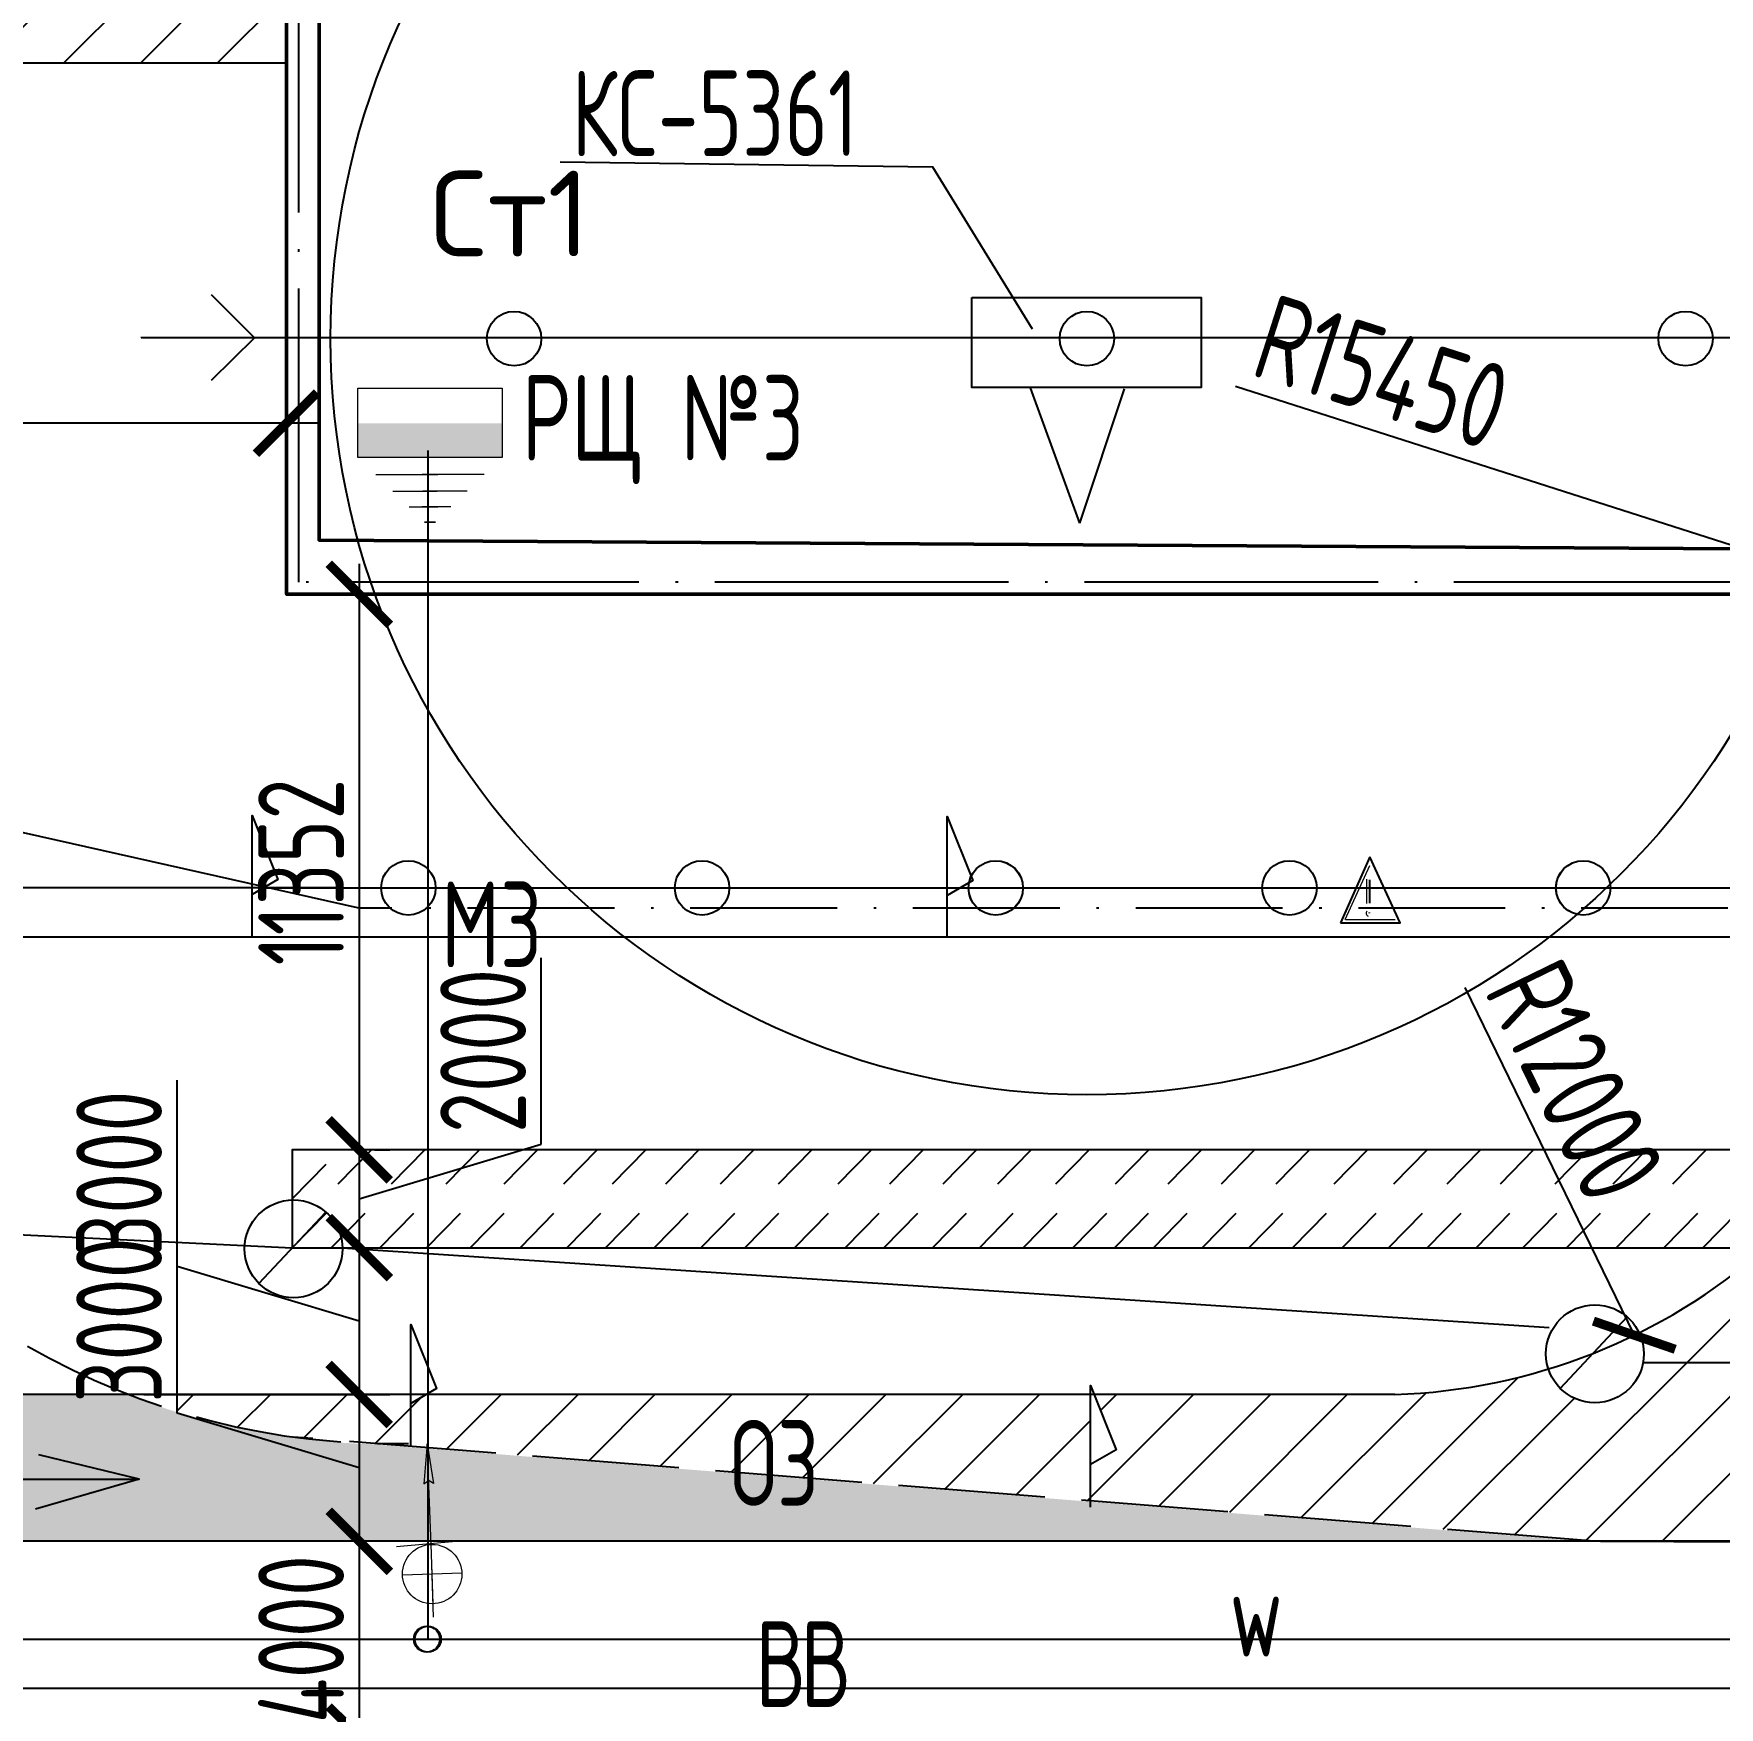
# Paper-space layout 'СГП' of a CAD drawing. Header units: millimetres. Extents: x 1 to 2190, y 0 to 1001.
# Drawn here: x 284.9 to 353.7, y 83.9 to 152.3 of the extents above; entities that cross this region are included whole.
import ezdxf

# ---------------------------------------------------------------- set-up
doc = ezdxf.new("R2010")
doc.units = ezdxf.units.MM
doc.header["$LTSCALE"] = 0.5
for name, pattern in [('ACAD_ISO02W100', [15, 12, -3]), ('ACAD_ISO04W100', [30, 24, -3, 0, -3]), ('ACAD_ISO10W100', [18, 12, -3, 0, -3])]:
    doc.linetypes.add(name, pattern=pattern)
for name, color, linetype, lineweight in [('ЛИНИИ_01', 7, 'Continuous', 9), ('ТОЛСТЫЕ', 1, 'Continuous', 50), ('ТОНКИЕе', 7, 'Continuous', 25)]:
    doc.layers.add(name, color=color, linetype=linetype, lineweight=lineweight)
for name, color, linetype in [('оси', 7, 'ACAD_ISO04W100'), ('размеры', 7, 'Continuous'), ('текст', 7, 'Continuous'), ('тонкие', 7, 'Continuous')]:
    doc.layers.add(name, color=color, linetype=linetype)
doc.styles.add('Наклонный', font='isocpeur.ttf', dxfattribs={"width": 0.7, "height": 3.5})
doc.styles.add('Наклонный 5', font='isocpeur.ttf', dxfattribs={"height": 7})
doc.linetypes.add('119-1 Кабель высоковольтный подземный', pattern='A,8,-2,[31,Russia-GOST_Topo.shx,S=0.15,R=180,X=0,Y=0],1,[31,Russia-GOST_Topo.shx,S=0.1,R=180,X=0,Y=0],6,[31,Russia-GOST_Topo.shx,S=0.1,R=0,X=0,Y=0],1,[31,Russia-GOST_Topo.shx,S=0.15,R=0,X=0,Y=0],-2', length=20)
doc.dimstyles.new('СТРОИТЕЛЬНЫЙ', dxfattribs={"dimtxt": 3.5, "dimasz": 2.5, "dimexe": 1.25, "dimexo": 0.625, "dimtad": 1, "dimdec": 0, "dimlfac": 500, "dimdsep": 46, "dimtxsty": 'Наклонный', "dimblk1": 'ARCHTICK', "dimblk2": 'ARCHTICK', "dimsah": 1, "dimcen": 0, "dimdle": 1.25, "dimadec": 0, "dimazin": 0, "dimtfac": 0.75, "dimtdec": 0, "dimtmove": 0, "dimatfit": 3, "dimldrblk": 'ARCHTICK', "dimfxl": 1, "dimtolj": 1, "dimtzin": 0, "dimarcsym": 0})
pattern_1 = [(45, (-0.07652394765045756, 0.05258672223175154), (-1.571544821187102, 1.571544821187102), [])]

# ---------------------------------------------------------------- blocks, each defined once
blk = doc.blocks.new('_ArchTick')
at = {"color": 0, "linetype": 'ByBlock', "const_width": 0.15}
blk.add_lwpolyline([(-0.5, -0.5), (0.5, 0.5)], dxfattribs=at)
blk = doc.blocks.new('*D842')
at = {"layer": 'Defpoints', "color": 0, "transparency": 16777216}
for p in [(327.9005873080678, 139.8058285439801), (357.3303278448018, 130.387741055508)]:
    blk.add_point(p, dxfattribs=at)
at = {"layer": 'размеры', "color": 0, "lineweight": -2, "transparency": 16777216}
blk.add_line((333.9761642279637, 137.8615261501789), (357.3303278448018, 130.387741055508), dxfattribs=at)
at = {"layer": 'размеры', "color": 0, "lineweight": -2, "transparency": 16777216, "xscale": 2.5, "yscale": 2.5, "zscale": 2.5, "rotation": 342.2543208334852}
blk.add_blockref('_ArchTick', (357.3303278448018, 130.387741055508), dxfattribs=at)
at = {"layer": 'размеры', "color": 0, "transparency": 16777216, "insert": (339.9621601584031, 138.4395423443839), "char_height": 3.5, "attachment_point": 5, "rotation": 342.25432083348517, "style": 'Наклонный'}
blk.add_mtext('\\A1;R15450', dxfattribs=at)
blk = doc.blocks.new('*D927')
at = {"layer": 'Defpoints', "color": 0, "transparency": 16777216}
for p in [(295.1973477922803, 129.3568767753014), (298.1693679021913, 106.6528598095356), (298.1693679021913, 106.6528598095356)]:
    blk.add_point(p, dxfattribs=at)
at = {"layer": 'размеры', "color": 0, "lineweight": -2, "transparency": 16777216}
for p, q in [((298.1693679021913, 130.6068767753014), (298.1693679021913, 105.4028598095356)), ((295.8223477922803, 129.3568767753014), (299.4193679021913, 129.3568767753014)), ((297.5443679021913, 106.6528598095356), (296.9193679021913, 106.6528598095356))]:
    blk.add_line(p, q, dxfattribs=at)
at = {"layer": 'размеры', "color": 0, "lineweight": -2, "transparency": 16777216, "xscale": 2.5, "yscale": 2.5, "zscale": 2.5}
for p, rotation in [((298.1693679021913, 129.3568767753014), 90), ((298.1693679021913, 106.6528598095356), 270)]:
    blk.add_blockref('_ArchTick', p, dxfattribs=dict(at, rotation=rotation))
at = {"layer": 'размеры', "color": 0, "transparency": 16777216, "insert": (295.7943679021913, 118.0048682924184), "char_height": 3.5, "attachment_point": 5, "rotation": 90, "style": 'Наклонный'}
blk.add_mtext('\\A1;11352', dxfattribs=at)
blk = doc.blocks.new('*D928')
at = {"layer": 'Defpoints', "color": 0, "transparency": 16777216}
for p in [(288.7432866283769, 96.65285980953558), (298.1693679021919, 90.65285980953556), (298.1693679021919, 90.65285980953556)]:
    blk.add_point(p, dxfattribs=at)
at = {"layer": 'размеры', "color": 0, "lineweight": -2, "transparency": 16777216}
for p, q in [((290.7318679021919, 95.88410980953556), (290.7318679021919, 103.5041098095356)), ((298.1693679021919, 97.90285980953558), (298.1693679021919, 89.40285980953556)), ((289.3682866283769, 96.65285980953558), (299.4193679021919, 96.65285980953558)), ((298.1693679021919, 93.65285980953556), (290.7318679021919, 95.88410980953556)), ((297.5443679021919, 90.65285980953556), (296.9193679021919, 90.65285980953556))]:
    blk.add_line(p, q, dxfattribs=at)
at = {"layer": 'размеры', "color": 0, "lineweight": -2, "transparency": 16777216, "xscale": 2.5, "yscale": 2.5, "zscale": 2.5}
for p, rotation in [((298.1693679021919, 96.65285980953558), 90), ((298.1693679021919, 90.65285980953556), 270)]:
    blk.add_blockref('_ArchTick', p, dxfattribs=dict(at, rotation=rotation))
at = {"layer": 'размеры', "color": 0, "transparency": 16777216, "insert": (288.3568679021918, 99.69410980953546), "char_height": 3.5, "attachment_point": 5, "rotation": 90, "style": 'Наклонный'}
blk.add_mtext('\\A1;3000', dxfattribs=at)
blk = doc.blocks.new('*D929')
at = {"layer": 'Defpoints', "color": 0, "transparency": 16777216}
for p in [(298.1693679021919, 90.65285980953556), (298.1693679021918, 82.65285980953556), (298.1816464253335, 82.65285980953556)]:
    blk.add_point(p, dxfattribs=at)
at = {"layer": 'размеры', "color": 0, "lineweight": -2, "transparency": 16777216}
for p, q in [((298.1693679021918, 91.90285980953556), (298.1693679021918, 81.40285980953556)), ((297.5443679021919, 90.65285980953556), (296.9193679021918, 90.65285980953556)), ((297.5566464253335, 82.65285980953556), (296.9193679021918, 82.65285980953556))]:
    blk.add_line(p, q, dxfattribs=at)
at = {"layer": 'размеры', "color": 0, "lineweight": -2, "transparency": 16777216, "xscale": 2.5, "yscale": 2.5, "zscale": 2.5}
for p, rotation in [((298.1693679021918, 90.65285980953556), 90), ((298.1693679021918, 82.65285980953556), 270)]:
    blk.add_blockref('_ArchTick', p, dxfattribs=dict(at, rotation=rotation))
at = {"layer": 'размеры', "color": 0, "transparency": 16777216, "insert": (295.7943679021917, 86.65285980953546), "char_height": 3.5, "attachment_point": 5, "rotation": 90, "style": 'Наклонный'}
blk.add_mtext('\\A1;4000', dxfattribs=at)
blk = doc.blocks.new('*D930')
at = {"layer": 'Defpoints', "color": 0, "transparency": 16777216}
for p in [(253.2969287756736, 136.3556099099856), (253.2969287756736, 131.578879614665), (295.1973477922802, 129.3568767753014)]:
    blk.add_point(p, dxfattribs=at)
at = {"layer": 'размеры', "color": 0, "lineweight": -2, "transparency": 16777216}
for p, q in [((253.2969287756736, 132.203879614665), (253.2969287756736, 137.6056099099856)), ((295.1973477922802, 129.9818767753014), (295.1973477922802, 137.6056099099856)), ((296.4473477922802, 136.3556099099856), (252.0469287756736, 136.3556099099856))]:
    blk.add_line(p, q, dxfattribs=at)
at = {"layer": 'размеры', "color": 0, "lineweight": -2, "transparency": 16777216, "xscale": 2.5, "yscale": 2.5, "zscale": 2.5, "rotation": 180}
blk.add_blockref('_ArchTick', (253.2969287756736, 136.3556099099856), dxfattribs=at)
at = {"layer": 'размеры', "color": 0, "lineweight": -2, "transparency": 16777216, "xscale": 2.5, "yscale": 2.5, "zscale": 2.5}
blk.add_blockref('_ArchTick', (295.1973477922802, 136.3556099099856), dxfattribs=at)
at = {"layer": 'размеры', "color": 0, "transparency": 16777216, "insert": (274.2471382839769, 138.7306099099856), "char_height": 3.5, "attachment_point": 5, "style": 'Наклонный'}
blk.add_mtext('\\A1;20950', dxfattribs=at)
blk = doc.blocks.new('*D1053')
at = {"layer": 'Defpoints', "color": 0, "transparency": 16777216}
for p in [(298.1693679021913, 106.6528598095356), (297.4816521766135, 102.6528598095356), (298.1693679021915, 102.6528598095356)]:
    blk.add_point(p, dxfattribs=at)
at = {"layer": 'размеры', "color": 0, "lineweight": -2, "transparency": 16777216}
for p, q in [((305.6068679021915, 106.8841098095356), (305.6068679021915, 114.5041098095356)), ((298.1693679021915, 107.9028598095356), (298.1693679021915, 101.4028598095356)), ((298.1693679021915, 104.6528598095356), (305.6068679021915, 106.8841098095356)), ((298.7943679021913, 106.6528598095356), (299.4193679021915, 106.6528598095356)), ((298.1066521766135, 102.6528598095356), (299.4193679021915, 102.6528598095356))]:
    blk.add_line(p, q, dxfattribs=at)
at = {"layer": 'размеры', "color": 0, "lineweight": -2, "transparency": 16777216, "xscale": 2.5, "yscale": 2.5, "zscale": 2.5}
for p, rotation in [((298.1693679021915, 106.6528598095356), 90), ((298.1693679021915, 102.6528598095356), 270)]:
    blk.add_blockref('_ArchTick', p, dxfattribs=dict(at, rotation=rotation))
at = {"layer": 'размеры', "color": 0, "transparency": 16777216, "insert": (303.2318679021915, 110.6941098095355), "char_height": 3.5, "attachment_point": 5, "rotation": 90, "style": 'Наклонный'}
blk.add_mtext('\\A1;2000', dxfattribs=at)
blk = doc.blocks.new('*D1054')
at = {"layer": 'Defpoints', "color": 0, "transparency": 16777216}
for p in [(297.4816521766135, 102.6528598095356), (298.169367902192, 96.65285980953564), (298.1693679021918, 96.65285980953564)]:
    blk.add_point(p, dxfattribs=at)
at = {"layer": 'размеры', "color": 0, "lineweight": -2, "transparency": 16777216}
for p, q in [((290.7318679021918, 101.8841098095356), (290.7318679021918, 109.5041098095356)), ((298.1693679021918, 103.9028598095356), (298.1693679021918, 95.40285980953563)), ((298.1066521766135, 102.6528598095356), (299.4193679021918, 102.6528598095356)), ((298.1693679021918, 99.65285980953561), (290.7318679021918, 101.8841098095356)), ((297.544367902192, 96.65285980953564), (296.9193679021918, 96.65285980953564))]:
    blk.add_line(p, q, dxfattribs=at)
at = {"layer": 'размеры', "color": 0, "lineweight": -2, "transparency": 16777216, "xscale": 2.5, "yscale": 2.5, "zscale": 2.5}
for p, rotation in [((298.1693679021918, 102.6528598095356), 90), ((298.1693679021918, 96.65285980953564), 270)]:
    blk.add_blockref('_ArchTick', p, dxfattribs=dict(at, rotation=rotation))
at = {"layer": 'размеры', "color": 0, "transparency": 16777216, "insert": (288.3568679021917, 105.6941098095355), "char_height": 3.5, "attachment_point": 5, "rotation": 90, "style": 'Наклонный'}
blk.add_mtext('\\A1;3000', dxfattribs=at)
blk = doc.blocks.new('*D1077')
at = {"layer": 'Defpoints', "color": 0, "transparency": 16777216}
for p in [(339.7098696744781, 120.7415446218717), (350.2684249147398, 99.07620172811481)]:
    blk.add_point(p, dxfattribs=at)
at = {"layer": 'размеры', "color": 0, "lineweight": -2, "transparency": 16777216}
blk.add_line((343.3443866562336, 113.2837954439678), (350.2684249147398, 99.07620172811481), dxfattribs=at)
at = {"layer": 'размеры', "color": 0, "lineweight": -2, "transparency": 16777216, "xscale": 2.5, "yscale": 2.5, "zscale": 2.5, "rotation": 295.9821830705142}
blk.add_blockref('_ArchTick', (350.2684249147398, 99.07620172811481), dxfattribs=at)
at = {"layer": 'размеры', "color": 0, "transparency": 16777216, "insert": (347.8461362143944, 109.4677920155627), "char_height": 3.5, "attachment_point": 5, "rotation": 295.98218307051417, "style": 'Наклонный'}
blk.add_mtext('\\A1;R12000', dxfattribs=at)

psp = doc.layouts.new('СГП')

# ---------------------------------------------------------------- hatches: boundary and pattern name
at = {"layer": 'ЛИНИИ_01'}
psp.add_hatch(color=0, dxfattribs=at).paths.add_polyline_path([(304.0063640968909, 134.9461143360172), (304.0063640968909, 136.3489974715671), (298.1142848607579, 136.3489974715671), (298.1142848607579, 134.9461143360172)])
at = {"layer": 'тонкие', "transparency": 33554687}
h = psp.add_hatch(dxfattribs=at)
h.set_pattern_fill('ANSI31', scale=0.7)
h.set_pattern_definition(pattern_1)
edge = h.paths.add_edge_path()
edge.add_line((249.6614300109515, 120.1093911044517), (253.2969287756736, 120.1093911044517))
edge.add_line((253.2969287756736, 120.1093911044517), (253.3724290136672, 141.95180282829))
edge.add_arc((255.6712014374779, 146.7704510707965), 5.338888043542755, 126.32345425107391, 244.4961728129411, ccw=False)
edge.add_line((252.508748268472, 151.0719177387284), (295.1973477922802, 151.0719177387284))
edge.add_line((295.1973477922802, 151.0719177387284), (295.1973477922802, 157.0719177387283))
edge.add_line((295.1973477922802, 157.0719177387283), (253.2969287756737, 157.2568957393428))
edge.add_arc((254.7812436001803, 161.2193091015665), 4.23130123618954, 110.5358836068545, 249.4641163931463, ccw=False)
edge.add_line((253.2969287756736, 165.1817224637902), (253.3724290136672, 190.5935708025214))
edge.add_arc((255.4646635406413, 195.4179751192242), 5.258547549170034, 125.22427631618729, 246.5547181920422, ccw=False)
edge.add_line((252.4316464253336, 199.7136857129599), (284.7832676864433, 199.7136857129598))
edge.add_line((284.7832676864433, 199.7136857129598), (284.7832676864433, 205.7136857129602))
edge.add_line((284.7832676864433, 205.7136857129602), (253.2969287756723, 205.7136857129612))
edge.add_arc((255.3041369381133, 209.8138654319713), 4.565124131450408, 116.08366667003841, 243.9163333299432, ccw=False)
edge.add_line((253.2969287756736, 213.914045150982), (253.2969287756736, 236.3128574115573))
edge.add_arc((254.9331642520777, 240.9928425871972), 4.957774478377691, 120.30245822630849, 250.72914450032852, ccw=False)
edge.add_line((252.4316464253335, 245.2732556912018), (295.1973477922802, 245.2732556912019))
edge.add_line((295.1973477922802, 245.2732556912019), (295.1973477922802, 251.2732556912018))
edge.add_line((295.1973477922802, 251.2732556912018), (252.5396108519089, 251.2657584096996))
edge.add_arc((253.4091915745935, 254.5125799440806), 3.361252848177989, 95.48708203117462, 255.00662697575711, ccw=False)
edge.add_line((253.0877841169504, 257.8584308008218), (253.372429013667, 279.9121313006278))
edge.add_line((253.372429013667, 279.9121313006278), (247.2593506365183, 283.0139628355273))
edge.add_line((247.2593506365183, 283.0139628355273), (247.5777304073226, 259.26570497898))
edge.add_arc((247.5777304073226, 257.1336164410638), 2.132088537916161, -95.37482863441983, 89.99999999999932, ccw=False)
edge.add_line((247.3780156894786, 255.0109022433938), (247.3780156894786, 148.2328642531592))
edge.add_arc((247.3780156894786, 146.2322101502374), 2.000654102921885, -87.06048603331959, 90, ccw=False)
edge.add_line((247.4806126202163, 144.2341884513208), (249.6614300109515, 120.1093911044517))
h = psp.add_hatch(dxfattribs=at)
h.set_pattern_fill('AR-SAND', scale=0.03)
h.set_pattern_definition([(37.50000000000001, (-0.07652394765045756, 0.01980518369350648), (-0.04800093887952137, 1.468239711988027), [0, -1.15824, 0, -1.2954, 0, -1.23825]), (7.499999999999999, (-0.07652394765045756, 0.01980518369350648), (1.348569849414008, 2.150475301705063), [0, -0.6248400000000001, 0, -1.04394, 0, -0.40005]), (327.5, (-1.013783947650458, 0.01980518369350648), (2.372977110724374, 0.004311554035637286), [0, -0.3809999999999999, 0, -1.3716, 0, -1.7907]), (317.5, (-1.013783947650458, 0.01980518369350648), (2.290669357416891, 0.6687879697716489), [0, -0.1905, 0, -0.8991599999999998, 0, -1.0287])])
edge = h.paths.add_edge_path()
edge.add_arc((264.4316464253334, 114.6200782709972), 23.99999999999999, 185.5124455085834, 203.3157619159741)
edge.add_line((242.3915456314277, 105.1209226772363), (246.3229394818097, 105.1209226772363))
edge.add_arc((270.3240343944664, 130.3255793878977), 34.80412729704107, 211.1644214010002, 226.4011627052775, ccw=False)
edge = h.paths.add_edge_path()
edge.add_line((264.4316464253334, 90.62007827099728), (348.6117383662493, 90.62007827099728))
edge.add_line((348.6117383662493, 90.62007827099728), (298.7395669808182, 94.62140872648996))
edge.add_arc((299.4855166565535, 124.3496210100679), 29.73756961313761, 248.8239822636782, 268.56261785506604, ccw=False)
edge.add_line((288.7432866283768, 96.62007827099728), (278.9996595227936, 96.62007827099728))
edge.add_arc((270.3240343944664, 130.3255793878977), 34.80412729704104, 254.70711718902248, 284.43431930100576, ccw=False)
edge.add_line((261.1443333270827, 96.75385966396766), (257.9088817407613, 93.08201152707656))
edge.add_line((257.9088817407613, 93.08201152707656), (258.8477637066309, 95.74282611734256))
edge.add_line((258.8477637066309, 95.74282611734256), (260.0435294852612, 95.50457979442383))
edge.add_line((260.0435294852612, 95.50457979442383), (261.1443333270827, 96.75385966396766))
edge.add_arc((270.3240343944664, 130.325579387898), 34.80412729704133, 231.411925086959, 254.70711718902248, ccw=False)
edge.add_line((248.6161111827976, 103.1209226772364), (243.365811036475, 103.1209226772364))
edge.add_arc((264.4316464253336, 114.6200782709975), 24.00000000000019, 208.6286931588137, 269.9999999999996)
h.paths.add_polyline_path([(246.8959440553963, 100.5244744960531), (249.5023441278233, 100.5244744960531), (249.5023441278233, 102.7344505438465), (244.2035562490354, 107.3773358166265)])
h.paths.add_polyline_path([(260.901148877937, 90.76069096545433), (267.2327738884413, 90.76069096545433), (267.2327738884413, 93.9048247694562), (255.6814481308656, 93.9048247694562)], flags=17)
h.paths.add_polyline_path([(248.7320837323296, 102.9086621337222), (251.8137120239475, 100.6573702288808), (245.7300402143778, 102.9608152701573), (249.555268943974, 99.0011694867714)], flags=16)
h.paths.add_polyline_path([(312.2052632881812, 92.16920824173411), (317.7527632881812, 92.16920824173411)], flags=16)
h = psp.add_hatch(dxfattribs=at)
h.set_pattern_fill('ANSI31', scale=0.7)
h.set_pattern_definition(pattern_1)
h.paths.add_polyline_path([(355.58637354029, 102.6085140846292, -0.06421302217630821), (350.4666681988506, 99.17394260004808, -0.1109854023126366), (350.6589853389639, 98.31820743186108, -0.8527126742960728), (346.7588386370628, 97.69415413986196, -0.06622706057312137), (340.487967019058, 96.65285980953553), (328.1936550857335, 96.65285980953553), (329.1027794559603, 94.39694868853863), (328.0481060542851, 93.78516349459701), (328.0481060542851, 92.30271554991447), (348.6117383662493, 90.65285980953553), (360.9758530474818, 90.65285980953553), (360.9758530474818, 95.22504213734932), (362.030526449157, 92.60796406335035), (360.9758530474818, 91.99617886940874), (360.9758530474818, 90.65285980953553), (389.2552640712973, 90.65285980953553), (389.2552640712973, 95.11019777110519), (390.3099374729726, 92.49311969710621), (389.2552640712973, 91.8813345031646), (389.2552640712973, 90.65285980953553), (426.4775986484417, 90.65285980953553), (445.8803781075131, 92.23746704124343, -0.04516718470647287), (441.7324857424934, 96.65285980953564), (430.4026696976225, 96.65285980953564, -0.06476385356405719), (424.2662332424567, 97.6534655809934, -0.8434755815009916), (420.3799357389581, 98.3182074318612, -0.102660052843678), (420.5450622167226, 99.11397068647827, -0.06597536499858954), (415.2786602424187, 102.6309628864918)])
h.paths.add_polyline_path([(432.087957665898, 96.15812049630873), (433.1426310675732, 93.54104242230974), (432.087957665898, 92.92925722836813)], flags=16)
h = psp.add_hatch(dxfattribs=at)
h.set_pattern_fill('ANSI31', scale=0.7)
h.set_pattern_definition(pattern_1)
h.paths.add_polyline_path([(328.0481060542851, 96.65285980953553), (300.8964340686929, 96.65285980953553), (300.2725523281914, 96.29096425873936), (300.2725523281914, 94.53119620265096), (328.0481060542851, 92.30271554991447)])
h.paths.add_polyline_path([(300.2725523281914, 96.29096425873936), (300.2725523281914, 96.65285980953553), (288.7432866283768, 96.65285980953553, 0.05870675799952429), (295.4821431498359, 94.91553900560389), (298.739566980818, 94.6541902650282, 0.01288975891956743), (300.2725523281914, 94.6552496181997)])

# ---------------------------------------------------------------- linework, layer by layer
at = {"color": 23, "true_color": 0xe48653}
for p, q in [((292.1151496853062, 141.611884667753), (293.8928496853061, 139.833884667753)), ((293.8928496853061, 139.833884667753), (292.1151496853062, 138.097884667753))]:
    psp.add_line(p, q, dxfattribs=at)
at = {"layer": 'ЛИНИИ_01', "color": 0}
for p, q in [((298.1142848607579, 134.9461143360172), (298.1142848607579, 137.7780615978495)), ((298.1142848607579, 137.7780615978495), (304.0063640968909, 137.7780615978495)), ((304.0063640968909, 137.7780615978495), (304.0063640968909, 134.9461143360172)), ((304.0063640968909, 134.9461143360172), (298.1142848607579, 134.9461143360172)), ((298.8418524985656, 134.2463338141351), (301.3793201148033, 134.2463338141351)), ((303.2787964590718, 134.2463338141351), (300.7413288428553, 134.2463338141351)), ((299.5391562455984, 133.5756613506375), (301.3472871969057, 133.5756613506375)), ((300.2031215085054, 132.9370541146221), (301.3793201148033, 132.9370541146221)), ((301.9175274491532, 132.9370541146221), (300.7413288428553, 132.9370541146221)), ((302.5814927120587, 133.5756613506375), (300.7733617607302, 133.5756613506375)), ((300.8374275965256, 132.2984487139815), (301.2832213611331, 132.2984487139815)), ((301.2832213611331, 132.2984487139815), (300.8374275965256, 132.2984487139815)), ((300.8374275965256, 132.2984487139815), (301.2832213611331, 132.2984487139815)), ((301.2832213611331, 132.2984487139815), (300.8374275965256, 132.2984487139815))]:
    psp.add_line(p, q, dxfattribs=at)
at = {"layer": 'ЛИНИИ_01', "lineweight": 20}
for p, q in [((300.9381994194031, 94.63811219324259), (300.807824219099, 92.99674290732767)), ((300.9381994194031, 94.63811219324259), (301.2055938463617, 93.01343036408554)), ((301.1106900791383, 90.52654825180238), (300.9381994194031, 94.63811219324259)), ((300.807824219099, 92.99674290732767), (301.0220917381008, 93.15417067179092)), ((301.2055938463617, 93.01343036408554), (300.9788934412584, 93.15235839238136)), ((301.185644716505, 88.09898440864379), (301.1106900791383, 90.52654825180238)), ((301.2026798484658, 87.54726577102704), (301.1365045709223, 89.69049155007133)), ((302.361949319402, 89.35024364890631), (299.9343854762284, 89.27528901154088))]:
    psp.add_line(p, q, dxfattribs=at)
psp.add_circle((301.1481673978227, 89.31276633022298), 1.214360367678296, dxfattribs=at)
at = {"layer": 'оси', "color": 0}
psp.add_lwpolyline([(295.6973477922802, 273.8568767753014), (475.6973477922802, 273.8568767753014), (475.6973477922802, 129.8568767753014), (295.6973477922802, 129.8568767753014), (295.6973477922802, 273.8568767753014)], dxfattribs=at)
at = {"layer": 'размеры', "color": 0, "lineweight": 13}
psp.add_line((300.9758461221618, 132.0468578850755), (300.9758461221618, 135.2333648070365), dxfattribs=at)
at = {"layer": 'размеры', "lineweight": 20}
psp.add_line((302.2720005788578, 90.65481276587232), (299.6922275952177, 90.42508017319176), dxfattribs=at)
at = {"layer": 'ТОЛСТЫЕ', "color": 0}
psp.add_lwpolyline([(295.1973477922802, 129.8568767753014), (295.1973477922802, 129.8568767753014), (295.1973477922802, 273.8568767753014), (295.1973477922802, 274.3568767753014), (475.6973477922802, 274.3568767753014), (476.1973477922802, 274.3568767753014), (476.1973477922802, 129.8568767753014), (476.1973477922802, 129.3568767753014), (295.1973477922802, 129.3568767753014), (295.1973477922802, 129.8568767753014)], dxfattribs=at)
psp.add_lwpolyline([(296.5271920399346, 272.9638091872043), (473.6179863101815, 272.9638091872043), (474.9001166623157, 130.4761041061142), (296.5271920399346, 131.5697686402277)], close=True, dxfattribs=at)
at = {"layer": 'ТОНКИЕе', "color": 153, "linetype": '119-1 Кабель высоковольтный подземный'}
psp.add_line((281.9125243364033, 115.3568767753014), (490.2807033740683, 115.3568767753014), dxfattribs=at)
at = {"layer": 'ТОНКИЕе', "color": 0}
psp.add_lwpolyline([(506.0456544930107, 90.65285980953553), (264.4316464253334, 90.65285980953553, -0.4142135623730951), (240.4316464253334, 114.6528598095355), (240.4316464253334, 450.6889803076924, -0.4142135623730951), (264.4316464253334, 474.6889803076924), (379.4823377050201, 474.6889803076922, 0.4142135623730953), (403.4823377050201, 498.6889803076922), (403.4823377050201, 518.0831291002291)], format="xyb", dxfattribs=at)
at = {"layer": 'ТОНКИЕе', "color": 4}
psp.add_lwpolyline([(474.1916226535574, 349.8698173390113), (474.1916226535574, 349.8698173390113), (474.2250561180621, 380.6454769692976), (474.2250561180621, 380.6454769692976), (415.9062832466384, 380.6454769692976), (413.9062832466384, 380.6454769692976), (413.9062832466383, 510.0507975579548), (413.9062832466383, 510.0507975579548), (385.6975652612928, 510.0507975579548), (385.6975652612928, 510.0507975579548), (385.6975652612928, 480.6889803076924), (385.6975652612928, 478.6889803076924), (236.4316464253333, 478.6889803076923), (236.4316464253333, 478.6889803076923), (236.4316464253334, 84.65285980953553), (236.4316464253334, 84.65285980953553), (508.2088924205204, 84.65285980953553)], dxfattribs=at)
at = {"layer": 'ТОНКИЕе', "color": 2, "true_color": 0xffff00}
for points in [[(471.4151620633702, 378.6454769692976), (471.4151620633702, 378.6454769692976), (471.4151620633702, 378.6454769692976), (471.4151620633702, 378.6454769692976), (471.4151620633702, 378.6454769692976), (471.4151620633702, 378.6454769692976), (471.4151620633702, 378.6454769692976), (413.9062832466383, 378.6454769692976), (411.9062832466383, 378.6454769692976), (411.9062832466383, 508.0507975579548), (411.9062832466383, 508.0507975579548), (387.8915652612927, 508.0507975579547), (387.8915652612927, 508.0507975579547), (387.8915652612927, 478.6889803076924), (387.8915652612927, 476.6889803076924), (238.4316464253333, 476.6889803076924), (238.4316464253333, 476.6889803076924), (238.4316464253333, 86.65285980953553), (238.4316464253333, 86.65285980953553), (238.4316464253333, 86.65285980953553), (238.4316464253333, 86.65285980953553), (517.4839310823163, 86.65285980953553), (517.4839310823163, 86.65285980953553), (517.4839310823163, 86.65285980953553)], [(300.9758461221618, 135.2333648070365), (300.9758461221618, 86.65285980953553)]]:
    psp.add_lwpolyline(points, dxfattribs=at)
at = {"layer": 'ТОНКИЕе', "color": 201, "true_color": 0xd966ff}
for points in [[(294.0303088471219, 117.3568767753014), (294.0303088471219, 117.3568767753014), (464.1973477922802, 117.3568767753014), (464.1973477922802, 117.3568767753014), (464.1973477922802, 117.3568767753014), (464.1973477922802, 267.1387954155988), (464.1973477922802, 267.1387954155988), (464.1973477922802, 267.1387954155988)], [(297.1973477922802, 117.3568767753014), (283.1973477922802, 117.3568767753014), (283.1973477922802, 263.2633346186771)]]:
    psp.add_lwpolyline(points, dxfattribs=at)
at = {"layer": 'ТОНКИЕе', "color": 23, "true_color": 0xe48653}
psp.add_lwpolyline([(289.2603125610522, 139.8568767753014), (289.2603125610522, 139.8568767753014), (470.3582766850386, 139.8568767753014), (470.3582766850386, 139.8568767753014), (470.3582766850386, 167.8568767753013), (470.3582766850386, 167.8568767753013), (296.179552622978, 167.8568767753013), (291.179552622978, 167.8568767753013)], dxfattribs=at)
at = {"layer": 'ТОНКИЕе'}
for points in [[(252.508748268472, 151.0719177387284), (295.1973477922802, 151.0719177387284)], [(325.6796109587995, 140.1962466754484), (321.6073052876573, 146.8071950516359), (306.3802241385583, 147.015322847098)], [(274.649596779188, 93.18957100251322), (289.1827636691769, 93.18957100251322), (285.0795039451214, 94.18392824668302)], [(289.1827636691769, 93.18957100251322), (284.9449857683458, 91.96635803774956)]]:
    psp.add_lwpolyline(points, dxfattribs=at)
at = {"layer": 'ТОНКИЕе', "color": 0, "linetype": '119-1 Кабель высоковольтный подземный'}
psp.add_lwpolyline([(323.2064812225372, 141.4833650237895), (332.5701388518237, 141.4833650237895), (332.5701388518237, 137.8055457352096), (323.2064812225372, 137.8055457352096)], close=True, dxfattribs=at)
for points in [[(327.6168820028515, 132.257913082349), (325.6020744777712, 137.7876427554025)], [(327.6168820028515, 132.257913082349), (329.4350431777921, 137.7590795360743)]]:
    psp.add_lwpolyline(points, dxfattribs=at)
at = {"layer": 'ТОНКИЕе', "color": 52, "true_color": 0xe6dc28}
for points in [[(267.3163155996444, 123.4633205101076), (298.2121664002761, 116.527882834523)], [(339.4574482539247, 118.6322333411603), (338.2574960454722, 115.9259190130105)], [(338.2574960454722, 115.9259190130105), (340.6988932544637, 115.9259190130105), (339.4574482539247, 118.6322333411603)], [(339.4519708640992, 117.6873912948822), (339.4519708640992, 116.7366324295276)], [(338.2574960454722, 115.9259190130105), (340.6988932544637, 115.9259190130105)], [(339.4519708640992, 116.31963318843), (339.4519708640992, 116.3446530932583)]]:
    psp.add_lwpolyline(points, dxfattribs=at)
at = {"layer": 'ТОНКИЕе', "color": 153}
for points in [[(293.7944677710047, 115.354912487955), (293.7944677710047, 120.3171630022511), (294.84914117268, 117.7000849282521), (293.7944677710047, 117.0882997343105)], [(322.1904340100937, 115.3176816981199), (322.1904340100937, 120.279932212416), (323.2451074117689, 117.662854138417), (322.1904340100937, 117.0510689444754)]]:
    psp.add_lwpolyline(points, dxfattribs=at)
at = {"layer": 'ТОНКИЕе', "lineweight": 5}
for points in [[(338.4569401516374, 116.0680194644473), (339.4613728634577, 118.2688378997336)], [(339.331508102814, 117.7110511255268), (339.3294036020507, 116.7133051717673)], [(338.4653809060519, 116.0595884936405), (340.4910937114819, 116.058697496137)]]:
    psp.add_lwpolyline(points, dxfattribs=at)
at = {"layer": 'ТОНКИЕе', "color": 52, "linetype": 'ACAD_ISO10W100', "true_color": 0xe6dc28}
psp.add_lwpolyline([(454.1957372713832, 116.527882834523), (454.1957372713832, 117.3568767753014), (454.1957372713832, 116.527882834523), (298.2121664002761, 116.527882834523)], dxfattribs=at)
at = {"layer": 'ТОНКИЕе', "color": 30}
for points in [[(250.3789880393752, 112.1715682982491), (263.3985951778513, 104.2040792935802), (295.4348961771205, 102.652859809535)], [(294.0674183002378, 101.1948446079795), (296.8023740540045, 104.1108750110917)], [(297.4816521766134, 102.6528598095355), (346.7833000406044, 99.3976005563722)], [(347.2442604893659, 96.90450534162784), (349.9792162431327, 99.82053574474008)], [(350.6352417304215, 97.96270432179512), (420.2884495410044, 97.96270432179512)]]:
    psp.add_lwpolyline(points, dxfattribs=at)
at = {"layer": 'ТОНКИЕе'}
psp.add_lwpolyline([(340.4879670190581, 96.65285980953553), (270.4316464253334, 96.65285980953553, -0.2440613076425761), (250.8051598715093, 106.8397853670892, -0.2440613076425761)], format="xyb", dxfattribs=at)
at = {"layer": 'ТОНКИЕе', "color": 241}
psp.add_lwpolyline([(295.4348961771211, 102.6528598095355), (475.4557405395626, 102.6528598095355), (475.4557405395626, 106.6528598095355), (295.4348961771211, 106.6528598095355)], close=True, dxfattribs=at)
for points in [[(298.6663147743247, 106.6528598095355), (297.2924241159452, 105.2549141610317)], [(300.8437822838123, 106.6528598095355), (299.4698916254328, 105.2549141610317)], [(303.0852936787087, 106.6528598095355), (301.7114030203292, 105.2549141610317)], [(305.4548928444246, 106.6528598095355), (304.0810021860451, 105.2549141610317)], [(307.8885358955495, 106.6528598095355), (306.5146452371699, 105.2549141610317)], [(309.8738717488095, 106.6528598095355), (308.49998109043, 105.2549141610317)], [(312.051339258297, 106.6528598095355), (310.6774485999175, 105.2549141610317)], [(314.2928506531935, 106.6528598095355), (312.9189599948139, 105.2549141610317)], [(316.6624498189094, 106.6528598095355), (315.2885591605299, 105.2549141610317)], [(319.0960928700342, 106.6528598095355), (317.7222022116547, 105.2549141610317)], [(321.2095164941129, 106.6528598095355), (319.8356258357334, 105.2549141610317)], [(323.3869840036004, 106.6528598095355), (322.0130933452209, 105.2549141610317)], [(325.6284953984969, 106.6528598095355), (324.2546047401173, 105.2549141610317)], [(327.9980945642128, 106.6528598095355), (326.6242039058333, 105.2549141610317)], [(330.4317376153376, 106.6528598095355), (329.0578469569581, 105.2549141610317)], [(332.5783083771121, 106.6528598095355), (331.2044177187325, 105.2549141610317)], [(334.7557758865996, 106.6528598095355), (333.3818852282201, 105.2549141610317)], [(336.997287281496, 106.6528598095355), (335.6233966231165, 105.2549141610317)], [(339.366886447212, 106.6528598095355), (337.9929957888324, 105.2549141610317)], [(341.8005294983368, 106.6528598095355), (340.4266388399573, 105.2549141610317)], [(343.9779970078243, 106.6528598095355), (342.6041063494448, 105.2549141610317)], [(346.1554645173119, 106.6528598095355), (344.7815738589323, 105.2549141610317)], [(348.3969759122083, 106.6528598095355), (347.0230852538288, 105.2549141610317)], [(350.7665750779242, 106.6528598095355), (349.3926844195447, 105.2549141610317)], [(353.2002181290491, 106.6528598095355), (351.8263274706695, 105.2549141610317)], [(296.8087868355007, 106.0508054580394), (295.4348961771211, 104.6528598095355)], [(296.8087868355007, 104.0508054580394), (295.4348961771211, 102.6528598095355)], [(298.3932089498759, 104.0508054580394), (297.0193182914963, 102.6528598095355)], [(300.3838940907991, 104.0508054580394), (299.0100034324196, 102.6528598095355)], [(302.2933315452984, 104.0508054580394), (300.9194408869189, 102.6528598095355)], [(304.0808851729481, 104.0508054580394), (302.7069945145686, 102.6528598095355)], [(306.1122003056909, 104.0508054580394), (304.7383096473113, 102.6528598095355)], [(308.0216377601902, 104.0508054580394), (306.6477471018106, 102.6528598095355)], [(309.6060598745654, 104.0508054580394), (308.2321692161859, 102.6528598095355)], [(311.5967450154886, 104.0508054580394), (310.2228543571091, 102.6528598095355)], [(313.5061824699879, 104.0508054580394), (312.1322918116084, 102.6528598095355)], [(315.2937360976376, 104.0508054580394), (313.9198454392581, 102.6528598095355)], [(317.3250512303804, 104.0508054580394), (315.9511605720008, 102.6528598095355)], [(319.3969902063365, 104.0508054580394), (318.0230995479569, 102.6528598095355)], [(320.9814123207117, 104.0508054580394), (319.6075216623321, 102.6528598095355)], [(322.9720974616349, 104.0508054580394), (321.5982068032554, 102.6528598095355)], [(324.8815349161342, 104.0508054580394), (323.5076442577547, 102.6528598095355)], [(326.6690885437839, 104.0508054580394), (325.2951978854044, 102.6528598095355)], [(328.7004036765267, 104.0508054580394), (327.3265130181471, 102.6528598095355)], [(330.4067096177515, 104.0508054580394), (329.032818959372, 102.6528598095355)], [(331.9911317321267, 104.0508054580394), (330.6172410737472, 102.6528598095355)], [(333.98181687305, 104.0508054580394), (332.6079262146704, 102.6528598095355)], [(335.8912543275493, 104.0508054580394), (334.5173636691698, 102.6528598095355)], [(337.678807955199, 104.0508054580394), (336.3049172968194, 102.6528598095355)], [(339.7101230879417, 104.0508054580394), (338.3362324295622, 102.6528598095355)], [(341.599552976858, 104.0508054580394), (340.2256623184785, 102.6528598095355)], [(343.1839750912333, 104.0508054580394), (341.8100844328537, 102.6528598095355)], [(345.1746602321565, 104.0508054580394), (343.800769573777, 102.6528598095355)], [(347.0840976866558, 104.0508054580394), (345.7102070282763, 102.6528598095355)], [(348.8716513143055, 104.0508054580394), (347.497760655926, 102.6528598095355)], [(350.9029664470482, 104.0508054580394), (349.5290757886687, 102.6528598095355)], [(352.85302774476, 104.0508054580394), (351.4791370863804, 102.6528598095355)], [(354.4374498591352, 104.0508054580394), (353.0635592007557, 102.6528598095355)]]:
    psp.add_lwpolyline(points, dxfattribs=at)
at = {"layer": 'ТОНКИЕе', "color": 237, "true_color": 0x8a2466}
for points in [[(300.2725523281914, 94.55757701238386), (300.2725523281914, 99.51982752667996), (301.3272257298667, 96.90274945268098), (300.2725523281914, 96.29096425873936)], [(328.0481060542851, 92.05177624824151), (328.0481060542851, 97.01402676253761), (329.1027794559603, 94.39694868853863), (328.0481060542851, 93.78516349459701)]]:
    psp.add_lwpolyline(points, dxfattribs=at)
at = {"layer": 'ТОНКИЕе', "color": 237, "linetype": 'ACAD_ISO02W100', "true_color": 0x8a2466}
for points in [[(348.6117383662493, 90.65285980953553), (295.4821431498358, 94.9155390056039)], [(422.3799357389581, 90.3182074318612), (348.6117383662493, 90.65285980953553)]]:
    psp.add_lwpolyline(points, dxfattribs=at)
at = {"layer": 'ТОНКИЕе', "color": 23, "linetype": '119-1 Кабель высоковольтный подземный', "true_color": 0xe48653}
psp.add_circle((327.9005873080678, 139.8058285439801), 30.9, dxfattribs=at)
at = {"layer": 'ТОНКИЕе', "color": 23, "true_color": 0xe48653}
for centre in [(304.4959906628519, 139.8058285439801), (327.9005873080678, 139.8058285439801), (352.3623543166759, 139.8058285439801)]:
    psp.add_circle(centre, 1.111786280459348, dxfattribs=at)
at = {"layer": 'ТОНКИЕе', "color": 201, "true_color": 0xd966ff}
for centre in [(300.1764110206188, 117.3568767753014), (312.1764110206188, 117.3568767753014), (324.1764110206188, 117.3568767753014), (324.1780215415158, 117.3568767753014), (336.1780215415158, 117.3568767753014), (336.1796320624128, 117.3568767753014), (348.1796320624128, 117.3568767753014), (348.1812425833099, 117.3568767753014)]:
    psp.add_circle(centre, 1.111786280459348, dxfattribs=at)
at = {"layer": 'ТОНКИЕе', "color": 30}
for centre in [(295.4821431498358, 102.6085466982127), (348.6589853389639, 98.31820743186108)]:
    psp.add_circle(centre, 2, dxfattribs=at)
at = {"layer": 'ТОНКИЕе', "color": 2, "true_color": 0xffff00}
for centre in [(300.9322573804966, 86.65285980953553), (300.9758461221618, 86.65285980953553)]:
    psp.add_circle(centre, 0.5316292231223088, dxfattribs=at)
at = {"layer": 'ТОНКИЕе', "lineweight": 5}
psp.add_arc((339.4459184633397, 116.3232943350284), 0.1309244548315205, 141.952440442183, 244.8324953578343, dxfattribs=at)
at = {"layer": 'ТОНКИЕе'}
psp.add_arc((339.7098696744779, 120.7415446218715), 24.101248338327, 271.8500884857299, 311.3637813041448, dxfattribs=at)
at = {"layer": 'ТОНКИЕе', "color": 237, "linetype": 'ACAD_ISO02W100', "true_color": 0x8a2466}
psp.add_arc((299.4855166565534, 124.3824025486063), 29.73756961313772, 240.0098280531764, 271.331275343253, dxfattribs=at)

# ---------------------------------------------------------------- texts
at = {"layer": 'текст', "color": 0, "linetype": 'Continuous', "style": 'Наклонный', "width": 0.7}
psp.add_text('РЩ №3', height=3.5, dxfattribs=at).set_placement((304.8096009437024, 134.8140740168943))
at = {"layer": 'ТОНКИЕе', "insert": (306.8441983028879, 150.7656231693658), "char_height": 3.5, "attachment_point": 1, "style": 'Наклонный'}
psp.add_mtext_dynamic_manual_height_columns('КС-5361', width=2.67245432933214, gutter_width=35, heights=[0], dxfattribs=at)
at = {"layer": 'ТОНКИЕе', "color": 23, "true_color": 0xe48653, "insert": (301.0647614270683, 146.6667823289048), "char_height": 3.5, "attachment_point": 1, "style": 'Наклонный 5'}
psp.add_mtext_dynamic_manual_height_columns('Ст1', width=2.31844973785428, gutter_width=35, heights=[0], dxfattribs=at)
at = {"layer": 'ТОНКИЕе', "color": 153, "insert": (301.5109895309006, 117.6170955841748), "char_height": 3.5, "attachment_point": 1, "style": 'Наклонный'}
psp.add_mtext_dynamic_manual_height_columns('МЗ', width=2.290265614953569, gutter_width=35, heights=[0], dxfattribs=at)
at = {"layer": 'ТОНКИЕе', "color": 237, "true_color": 0x8a2466, "insert": (313.3252632881812, 95.60279695806835), "char_height": 3.5, "attachment_point": 1, "style": 'Наклонный'}
psp.add_mtext_dynamic_manual_height_columns('ОЗ', width=2.290265614953569, gutter_width=35, heights=[0], dxfattribs=at)
at = {"layer": 'ТОНКИЕе', "color": 2, "insert": (333.717894355289, 89.44312913987832), "char_height": 3.5, "attachment_point": 1, "style": 'Наклонный'}
psp.add_mtext_dynamic_manual_height_columns('\\A1;{\\T0.9;w}', width=21.52129597525254, gutter_width=35, heights=[0], dxfattribs=at)
at = {"layer": 'ТОНКИЕе', "color": 4, "insert": (314.357249904735, 87.38554569031712), "char_height": 3.5, "attachment_point": 1, "style": 'Наклонный'}
psp.add_mtext_dynamic_manual_height_columns('\\A1;{\\T0.9;ВВ}', width=21.52129597525254, gutter_width=35, heights=[0], dxfattribs=at)

# ---------------------------------------------------------------- dimensions: what is measured, and where the dimension line sits
at = {"layer": 'размеры', "color": 0}
dim = psp.add_radius_dim(center=(327.9005873080678, 139.8058285439801), mpoint=(357.3303278448018, 130.387741055508), dimstyle='СТРОИТЕЛЬНЫЙ', dxfattribs=at)
dim.commit()
dim.dimension.update_dxf_attribs({"geometry": '*D842', "text_midpoint": (339.2382780294348, 136.177547723842), "dimtype": 164})
at = {"layer": 'размеры'}
dim = psp.add_linear_dim(base=(253.2969287756736, 136.3556099099856), p1=(295.1973477922802, 129.3568767753014), p2=(253.2969287756736, 131.578879614665), dimstyle='СТРОИТЕЛЬНЫЙ', dxfattribs=at)
dim.commit()
dim.dimension.update_dxf_attribs({"geometry": '*D930', "text_midpoint": (274.2471382839769, 138.7306099099856)})
dim = psp.add_linear_dim(base=(298.1693679021913, 106.6528598095356), p1=(295.1973477922802, 129.3568767753014), p2=(298.1693679021912, 106.6528598095355), angle=90, dimstyle='СТРОИТЕЛЬНЫЙ', dxfattribs=at)
dim.commit()
dim.dimension.update_dxf_attribs({"geometry": '*D927', "text_midpoint": (295.7943679021913, 118.0048682924184)})
dim = psp.add_radius_dim(center=(339.7098696744781, 120.7415446218717), mpoint=(350.2684249147398, 99.07620172811481), text='R12000', dimstyle='СТРОИТЕЛЬНЫЙ', dxfattribs=at)
dim.commit()
dim.dimension.update_dxf_attribs({"geometry": '*D1077', "text_midpoint": (345.7111767031542, 108.4273243873468), "dimtype": 164})
for base, p1, p2, picture, middle in [((298.1693679021915, 102.6528598095356), (298.1693679021912, 106.6528598095355), (297.4816521766134, 102.6528598095355), '*D1053', (303.2318679021915, 107.5091098095355)), ((298.1693679021918, 96.65285980953564), (297.4816521766134, 102.6528598095355), (298.1693679021919, 96.65285980953558), '*D1054', (288.3568679021917, 102.5091098095355)), ((298.1693679021919, 90.65285980953556), (288.7432866283768, 96.65285980953553), (298.1693679021918, 90.65285980953553), '*D928', (288.3568679021918, 96.50910980953546)), ((298.1693679021918, 82.65285980953556), (298.1693679021918, 90.65285980953553), (298.1816464253334, 82.65285980953553), '*D929', (295.7943679021917, 86.65285980953546))]:
    dim = psp.add_linear_dim(base=base, p1=p1, p2=p2, angle=90, dimstyle='СТРОИТЕЛЬНЫЙ', override={"dimtmove": 1}, dxfattribs=at)
    dim.commit()
    dim.dimension.update_dxf_attribs({"geometry": picture, "text_midpoint": middle})

doc.saveas('drawing.dxf')
